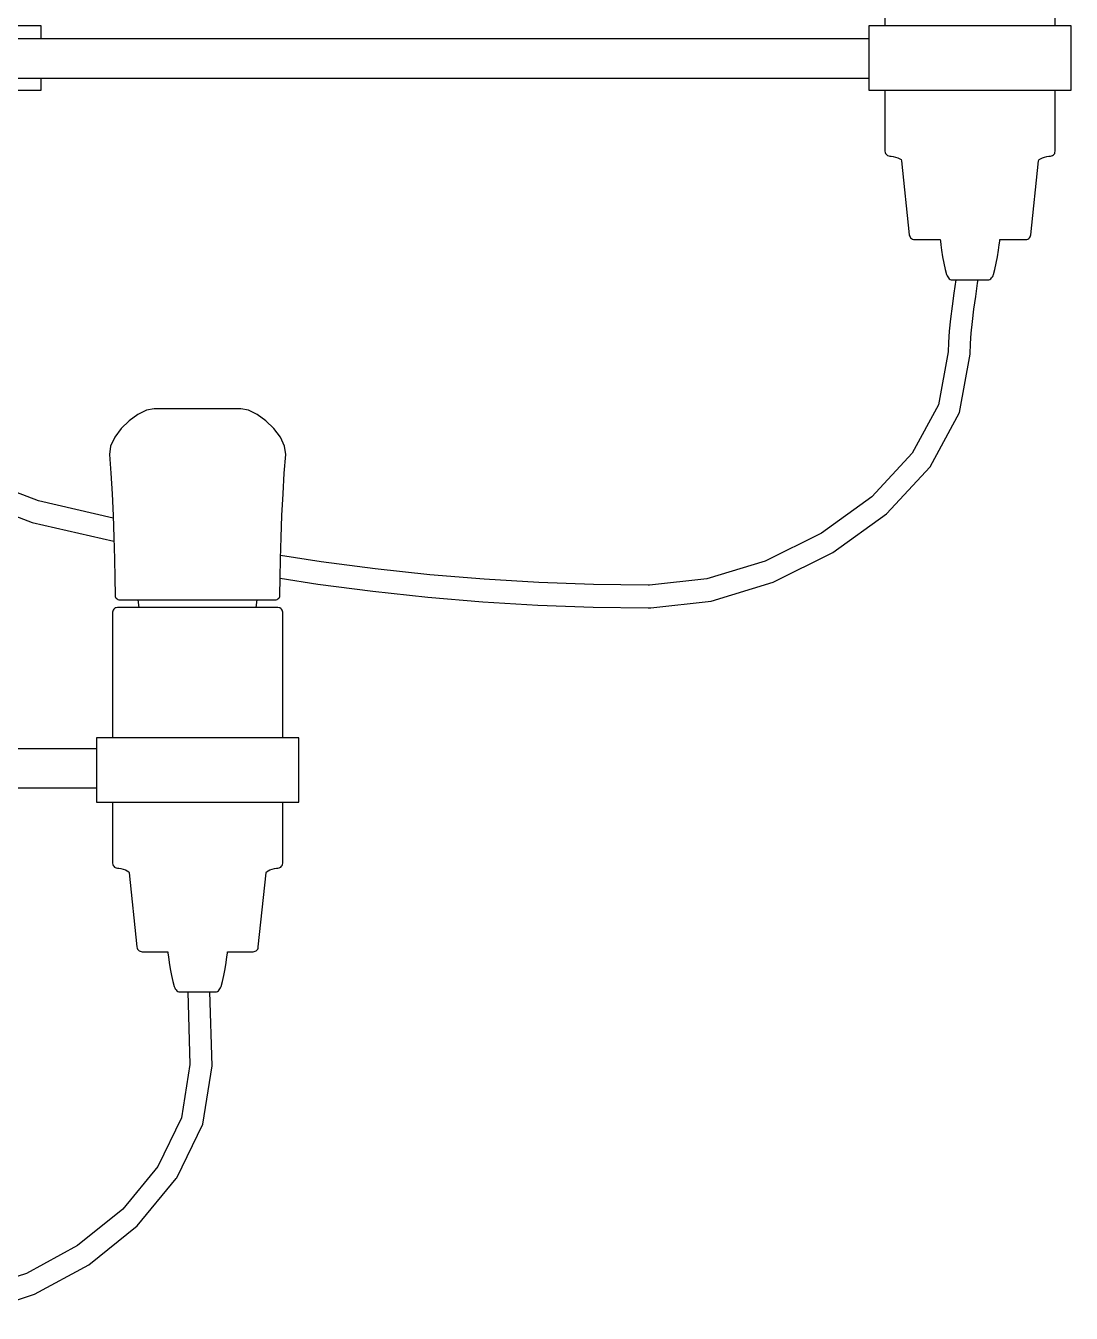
# Model space of a CAD drawing. Header units: millimetres. Extents: x 112 to 8820, y -2365 to 5002.
# Drawn here: x 871.7 to 1016, y -536.1 to -358.5 of the extents above; entities that cross this region are included whole.
import ezdxf

# ---------------------------------------------------------------- set-up
doc = ezdxf.new("R2010")
doc.units = ezdxf.units.MM

# ---------------------------------------------------------------- blocks, each defined once
blk = doc.blocks.new('2097-30_EL-front')
for p, q in [((40.16, 32.288), (40.16, 30.556)), ((42.508, 30.556), (42.508, 32.288)), ((28.349, 30.556), (28.183, 30.556)), ((28.461, 30.556), (28.349, 30.556)), ((28.515, 30.556), (28.461, 30.556)), ((28.515, 30.376), (28.515, 30.556)), ((39.946, 30.556), (39.938, 30.556)), ((39.938, 30.556), (39.938, 30.376)), ((40.014, 30.556), (39.946, 30.556)), ((40.14, 30.556), (40.014, 30.556)), ((40.318, 30.556), (40.14, 30.556)), ((40.541, 30.556), (40.318, 30.556)), ((40.798, 30.556), (40.541, 30.556)), ((41.079, 30.556), (40.798, 30.556)), ((41.371, 30.556), (41.079, 30.556)), ((41.661, 30.556), (41.371, 30.556)), ((41.937, 30.556), (41.661, 30.556)), ((42.187, 30.556), (41.937, 30.556)), ((42.399, 30.556), (42.187, 30.556)), ((42.565, 30.556), (42.399, 30.556)), ((42.677, 30.556), (42.565, 30.556)), ((42.73, 30.556), (42.677, 30.556)), ((42.73, 29.669), (42.73, 30.556)), ((28.515, 30.376), (15.285, 30.376)), ((39.938, 30.376), (28.515, 30.376)), ((39.938, 30.376), (39.938, 29.669)), ((15.285, 29.835), (28.515, 29.835)), ((28.183, 29.669), (28.349, 29.669)), ((28.349, 29.669), (28.461, 29.669)), ((28.461, 29.669), (28.515, 29.669)), ((28.515, 29.669), (28.515, 29.835)), ((28.515, 29.835), (39.938, 29.835)), ((39.938, 29.669), (39.946, 29.669)), ((39.946, 29.669), (40.014, 29.669)), ((40.014, 29.669), (40.14, 29.669)), ((40.14, 29.669), (40.318, 29.669)), ((40.16, 29.669), (40.16, 28.824)), ((40.318, 29.669), (40.541, 29.669)), ((40.541, 29.669), (40.798, 29.669)), ((40.798, 29.669), (41.079, 29.669)), ((41.079, 29.669), (41.371, 29.669)), ((41.371, 29.669), (41.661, 29.669)), ((41.661, 29.669), (41.937, 29.669)), ((41.937, 29.669), (42.187, 29.669)), ((42.187, 29.669), (42.399, 29.669)), ((42.399, 29.669), (42.565, 29.669)), ((42.508, 28.824), (42.508, 29.669)), ((42.565, 29.669), (42.677, 29.669)), ((42.677, 29.669), (42.73, 29.669)), ((40.16, 28.824), (40.162, 28.809)), ((40.162, 28.809), (40.167, 28.795)), ((40.167, 28.795), (40.175, 28.783)), ((40.175, 28.783), (40.185, 28.773)), ((42.484, 28.773), (42.494, 28.783)), ((42.494, 28.783), (42.502, 28.795)), ((42.502, 28.795), (42.506, 28.809)), ((42.506, 28.809), (42.508, 28.824)), ((40.185, 28.773), (40.197, 28.765)), ((40.197, 28.765), (40.211, 28.76)), ((40.211, 28.76), (40.226, 28.759)), ((40.226, 28.759), (40.247, 28.757)), ((40.247, 28.757), (40.275, 28.752)), ((40.275, 28.752), (40.306, 28.745)), ((40.306, 28.745), (40.336, 28.735)), ((40.336, 28.735), (40.363, 28.722)), ((40.363, 28.722), (40.382, 28.709)), ((40.382, 28.709), (40.39, 28.693)), ((40.39, 28.693), (40.496, 27.671)), ((42.172, 27.671), (42.278, 28.693)), ((42.278, 28.693), (42.286, 28.709)), ((42.286, 28.709), (42.305, 28.722)), ((42.305, 28.722), (42.332, 28.735)), ((42.332, 28.735), (42.363, 28.745)), ((42.363, 28.745), (42.393, 28.752)), ((42.393, 28.752), (42.421, 28.757)), ((42.421, 28.757), (42.443, 28.759)), ((42.443, 28.759), (42.458, 28.76)), ((42.458, 28.76), (42.471, 28.765)), ((42.471, 28.765), (42.484, 28.773)), ((40.496, 27.671), (40.499, 27.656)), ((40.499, 27.656), (40.506, 27.642)), ((40.506, 27.642), (40.514, 27.63)), ((40.514, 27.63), (40.525, 27.62)), ((40.525, 27.62), (40.538, 27.612)), ((40.538, 27.612), (40.553, 27.607)), ((40.553, 27.607), (40.568, 27.606)), ((40.568, 27.606), (40.573, 27.606)), ((40.573, 27.606), (40.61, 27.606)), ((40.61, 27.606), (40.679, 27.606)), ((40.679, 27.606), (40.777, 27.606)), ((40.777, 27.606), (40.899, 27.606)), ((40.899, 27.606), (40.921, 27.606)), ((40.921, 27.606), (40.924, 27.586)), ((40.924, 27.586), (40.931, 27.534)), ((40.931, 27.534), (40.942, 27.459)), ((41.727, 27.459), (41.737, 27.534)), ((41.737, 27.534), (41.744, 27.586)), ((41.744, 27.586), (41.747, 27.606)), ((41.747, 27.606), (41.802, 27.606)), ((41.802, 27.606), (41.918, 27.606)), ((41.918, 27.606), (42.009, 27.606)), ((42.009, 27.606), (42.071, 27.606)), ((42.071, 27.606), (42.1, 27.606)), ((42.1, 27.606), (42.116, 27.607)), ((42.116, 27.607), (42.13, 27.612)), ((42.13, 27.612), (42.143, 27.62)), ((42.143, 27.62), (42.154, 27.63)), ((42.154, 27.63), (42.163, 27.642)), ((42.163, 27.642), (42.169, 27.656)), ((42.169, 27.656), (42.172, 27.671)), ((40.942, 27.459), (40.955, 27.37)), ((40.955, 27.37), (40.972, 27.279)), ((41.696, 27.279), (41.713, 27.37)), ((41.713, 27.37), (41.727, 27.459)), ((40.972, 27.279), (40.99, 27.193)), ((40.99, 27.193), (41.01, 27.124)), ((41.658, 27.124), (41.678, 27.193)), ((41.678, 27.193), (41.696, 27.279)), ((41.01, 27.124), (41.017, 27.107)), ((41.017, 27.107), (41.026, 27.091)), ((41.026, 27.091), (41.036, 27.077)), ((41.036, 27.077), (41.048, 27.066)), ((41.048, 27.066), (41.061, 27.057)), ((41.061, 27.057), (41.075, 27.051)), ((41.075, 27.051), (41.09, 27.049)), ((41.09, 27.049), (41.091, 27.049)), ((41.091, 27.049), (41.103, 27.049)), ((41.103, 27.049), (41.125, 27.049)), ((41.137, 27.051), (41.11, 26.867)), ((41.125, 27.049), (41.156, 27.049)), ((41.156, 27.049), (41.195, 27.049)), ((41.195, 27.049), (41.24, 27.049)), ((41.24, 27.049), (41.289, 27.049)), ((41.289, 27.049), (41.341, 27.049)), ((41.341, 27.049), (41.391, 27.049)), ((41.391, 27.049), (41.44, 27.049)), ((41.412, 26.822), (41.439, 27.005)), ((41.439, 27.005), (41.446, 27.049)), ((41.44, 27.049), (41.483, 27.049)), ((41.483, 27.049), (41.521, 27.049)), ((41.521, 27.049), (41.55, 27.049)), ((41.55, 27.049), (41.569, 27.049)), ((41.569, 27.049), (41.579, 27.049)), ((41.579, 27.049), (41.594, 27.051)), ((41.594, 27.051), (41.608, 27.057)), ((41.608, 27.057), (41.621, 27.066)), ((41.621, 27.066), (41.632, 27.077)), ((41.632, 27.077), (41.643, 27.091)), ((41.643, 27.091), (41.651, 27.107)), ((41.651, 27.107), (41.658, 27.124)), ((41.11, 26.867), (41.085, 26.686)), ((41.388, 26.645), (41.412, 26.822)), ((41.085, 26.686), (41.064, 26.511)), ((41.367, 26.476), (41.388, 26.645)), ((41.064, 26.511), (41.047, 26.344)), ((41.351, 26.317), (41.367, 26.476)), ((41.047, 26.344), (41.036, 26.187)), ((41.341, 26.171), (41.351, 26.317)), ((41.036, 26.187), (41.032, 26.058)), ((41.337, 26.025), (41.341, 26.171)), ((41.032, 26.058), (40.899, 25.325)), ((41.19, 25.219), (41.337, 26.025)), ((29.968, 25.252), (29.851, 25.194)), ((30.073, 25.273), (29.968, 25.252)), ((30.076, 25.273), (30.073, 25.273)), ((30.67, 25.273), (30.076, 25.273)), ((31.002, 25.273), (30.67, 25.273)), ((31.116, 25.273), (31.002, 25.273)), ((31.202, 25.273), (31.116, 25.273)), ((31.254, 25.273), (31.202, 25.273)), ((31.27, 25.273), (31.254, 25.273)), ((31.375, 25.252), (31.27, 25.273)), ((31.494, 25.194), (31.375, 25.252)), ((40.899, 25.325), (40.534, 24.658)), ((29.731, 25.107), (29.62, 24.999)), ((29.851, 25.194), (29.731, 25.107)), ((31.614, 25.107), (31.494, 25.194)), ((31.725, 24.999), (31.614, 25.107)), ((40.782, 24.473), (41.19, 25.219)), ((29.53, 24.88), (29.472, 24.757)), ((29.62, 24.999), (29.53, 24.88)), ((31.816, 24.88), (31.725, 24.999)), ((31.875, 24.757), (31.816, 24.88)), ((28.48, 24.001), (26.632, 24.699)), ((29.472, 24.757), (29.456, 24.64)), ((31.89, 24.64), (31.875, 24.757)), ((29.456, 24.64), (29.476, 24.384)), ((31.87, 24.384), (31.89, 24.64)), ((40.534, 24.658), (39.979, 24.059)), ((26.479, 24.425), (28.393, 23.703)), ((29.476, 24.384), (29.493, 24.099)), ((31.853, 24.099), (31.87, 24.384)), ((40.181, 23.824), (40.782, 24.473)), ((29.509, 23.765), (28.48, 24.001)), ((29.493, 24.099), (29.508, 23.799)), ((31.838, 23.799), (31.853, 24.099)), ((39.979, 24.059), (39.285, 23.556)), ((39.442, 23.288), (40.181, 23.824)), ((28.393, 23.703), (29.52, 23.444)), ((29.508, 23.799), (29.519, 23.496)), ((31.827, 23.496), (31.838, 23.799)), ((29.519, 23.496), (29.527, 23.203)), ((31.818, 23.203), (31.827, 23.496)), ((39.285, 23.556), (38.507, 23.17)), ((38.618, 22.88), (39.442, 23.288)), ((29.527, 23.203), (29.533, 22.933)), ((31.813, 22.933), (31.818, 23.203)), ((32.377, 23.161), (31.82, 23.248)), ((33.126, 23.063), (32.377, 23.161)), ((38.507, 23.17), (37.7, 22.925)), ((29.533, 22.933), (29.536, 22.699)), ((31.81, 22.699), (31.813, 22.933)), ((31.813, 22.935), (32.335, 22.854)), ((33.877, 22.982), (33.126, 23.063)), ((34.63, 22.92), (33.877, 22.982)), ((35.383, 22.875), (34.63, 22.92)), ((37.7, 22.925), (36.912, 22.839)), ((32.335, 22.854), (33.091, 22.754)), ((33.091, 22.754), (33.849, 22.673)), ((36.138, 22.848), (35.383, 22.875)), ((36.894, 22.839), (36.138, 22.848)), ((36.912, 22.839), (36.894, 22.839)), ((37.76, 22.619), (38.618, 22.88)), ((29.536, 22.699), (29.538, 22.684)), ((29.538, 22.684), (29.543, 22.67)), ((29.543, 22.67), (29.552, 22.658)), ((29.552, 22.658), (29.562, 22.648)), ((29.562, 22.648), (29.575, 22.641)), ((29.575, 22.641), (29.589, 22.636)), ((29.589, 22.636), (29.605, 22.635)), ((29.605, 22.635), (29.611, 22.635)), ((29.611, 22.635), (29.683, 22.635)), ((29.683, 22.635), (29.817, 22.635)), ((29.817, 22.635), (29.85, 22.635)), ((29.85, 22.635), (29.864, 22.53)), ((29.85, 22.635), (31.619, 22.635)), ((31.48, 22.53), (31.495, 22.635)), ((31.619, 22.635), (31.713, 22.635)), ((31.713, 22.635), (31.741, 22.635)), ((31.741, 22.635), (31.756, 22.636)), ((31.756, 22.636), (31.771, 22.641)), ((31.771, 22.641), (31.783, 22.648)), ((31.783, 22.648), (31.794, 22.658)), ((31.794, 22.658), (31.802, 22.67)), ((31.802, 22.67), (31.808, 22.684)), ((31.808, 22.684), (31.81, 22.699)), ((33.849, 22.673), (34.608, 22.61)), ((34.608, 22.61), (35.369, 22.564)), ((35.369, 22.564), (36.131, 22.537)), ((36.928, 22.528), (37.76, 22.619)), ((29.503, 22.48), (29.501, 22.465)), ((29.501, 22.465), (29.501, 20.732)), ((29.508, 22.493), (29.503, 22.48)), ((29.516, 22.506), (29.508, 22.493)), ((29.526, 22.516), (29.516, 22.506)), ((29.538, 22.524), (29.526, 22.516)), ((29.552, 22.528), (29.538, 22.524)), ((29.567, 22.53), (29.552, 22.528)), ((29.571, 22.53), (29.567, 22.53)), ((29.624, 22.53), (29.571, 22.53)), ((29.723, 22.53), (29.624, 22.53)), ((29.864, 22.53), (29.723, 22.53)), ((30.04, 22.53), (29.864, 22.53)), ((30.243, 22.53), (30.04, 22.53)), ((30.466, 22.53), (30.243, 22.53)), ((30.698, 22.53), (30.466, 22.53)), ((30.928, 22.53), (30.698, 22.53)), ((31.148, 22.53), (30.928, 22.53)), ((31.347, 22.53), (31.148, 22.53)), ((31.516, 22.53), (31.347, 22.53)), ((31.649, 22.53), (31.516, 22.53)), ((31.739, 22.53), (31.649, 22.53)), ((31.783, 22.53), (31.739, 22.53)), ((31.798, 22.528), (31.783, 22.53)), ((31.811, 22.524), (31.798, 22.528)), ((31.824, 22.516), (31.811, 22.524)), ((31.834, 22.506), (31.824, 22.516)), ((31.841, 22.493), (31.834, 22.506)), ((31.846, 22.48), (31.841, 22.493)), ((31.848, 22.465), (31.846, 22.48)), ((31.848, 20.732), (31.848, 22.465)), ((36.131, 22.537), (36.892, 22.528)), ((36.892, 22.528), (36.928, 22.528)), ((29.285, 20.732), (29.279, 20.732)), ((29.279, 20.732), (29.279, 20.041)), ((29.352, 20.732), (29.285, 20.732)), ((29.476, 20.732), (29.352, 20.732)), ((29.653, 20.732), (29.476, 20.732)), ((29.875, 20.732), (29.653, 20.732)), ((30.131, 20.732), (29.875, 20.732)), ((30.412, 20.732), (30.131, 20.732)), ((30.704, 20.732), (30.412, 20.732)), ((30.994, 20.732), (30.704, 20.732)), ((31.271, 20.732), (30.994, 20.732)), ((31.521, 20.732), (31.271, 20.732)), ((31.566, 20.732), (31.521, 20.732)), ((31.902, 20.732), (31.566, 20.732)), ((32.015, 20.732), (31.902, 20.732)), ((32.07, 20.732), (32.015, 20.732)), ((32.07, 19.845), (32.07, 20.732)), ((29.279, 20.582), (27.55, 20.582)), ((27.55, 20.041), (29.279, 20.041)), ((29.279, 20.041), (29.279, 19.845)), ((29.279, 19.845), (29.285, 19.845)), ((29.285, 19.845), (29.352, 19.845)), ((29.352, 19.845), (29.476, 19.845)), ((29.476, 19.845), (29.653, 19.845)), ((29.501, 19.845), (29.501, 19.001)), ((29.653, 19.845), (29.875, 19.845)), ((29.875, 19.845), (30.131, 19.845)), ((30.131, 19.845), (30.412, 19.845)), ((30.412, 19.845), (30.704, 19.845)), ((30.704, 19.845), (30.943, 19.845)), ((30.943, 19.845), (31.176, 19.845)), ((31.176, 19.845), (31.386, 19.845)), ((31.386, 19.845), (31.566, 19.845)), ((31.566, 19.845), (31.706, 19.845)), ((31.706, 19.845), (31.802, 19.845)), ((31.802, 19.845), (31.848, 19.845)), ((31.848, 19.001), (31.848, 19.845)), ((31.848, 19.845), (31.873, 19.845)), ((31.873, 19.845), (31.997, 19.845)), ((31.997, 19.845), (32.064, 19.845)), ((32.064, 19.845), (32.07, 19.845)), ((29.501, 19.001), (29.503, 18.986)), ((29.503, 18.986), (29.508, 18.972)), ((29.508, 18.972), (29.516, 18.96)), ((29.516, 18.96), (29.526, 18.949)), ((29.526, 18.949), (29.538, 18.942)), ((29.538, 18.942), (29.552, 18.937)), ((29.552, 18.937), (29.567, 18.935)), ((29.567, 18.935), (29.588, 18.933)), ((29.588, 18.933), (29.616, 18.929)), ((29.616, 18.929), (29.647, 18.921)), ((29.647, 18.921), (29.677, 18.911)), ((29.677, 18.911), (29.704, 18.899)), ((29.704, 18.899), (29.723, 18.885)), ((29.723, 18.885), (29.731, 18.87)), ((29.731, 18.87), (29.837, 17.848)), ((31.512, 17.848), (31.618, 18.87)), ((31.618, 18.87), (31.626, 18.885)), ((31.626, 18.885), (31.646, 18.899)), ((31.646, 18.899), (31.672, 18.911)), ((31.672, 18.911), (31.703, 18.921)), ((31.703, 18.921), (31.733, 18.929)), ((31.733, 18.929), (31.761, 18.933)), ((31.761, 18.933), (31.783, 18.935)), ((31.783, 18.935), (31.798, 18.937)), ((31.798, 18.937), (31.811, 18.942)), ((31.811, 18.942), (31.824, 18.949)), ((31.824, 18.949), (31.834, 18.96)), ((31.834, 18.96), (31.841, 18.972)), ((31.841, 18.972), (31.846, 18.986)), ((31.846, 18.986), (31.848, 19.001)), ((29.837, 17.848), (29.84, 17.832)), ((29.84, 17.832), (29.846, 17.818)), ((29.846, 17.818), (29.855, 17.806)), ((29.855, 17.806), (29.866, 17.796)), ((29.866, 17.796), (29.879, 17.789)), ((29.879, 17.789), (29.894, 17.784)), ((29.894, 17.784), (29.909, 17.782)), ((29.909, 17.782), (30.262, 17.782)), ((30.262, 17.782), (30.265, 17.763)), ((30.265, 17.763), (30.272, 17.71)), ((31.078, 17.71), (31.085, 17.763)), ((31.085, 17.763), (31.087, 17.782)), ((31.087, 17.782), (31.113, 17.782)), ((31.113, 17.782), (31.235, 17.782)), ((31.235, 17.782), (31.271, 17.782)), ((31.271, 17.782), (31.348, 17.782)), ((31.348, 17.782), (31.41, 17.782)), ((31.41, 17.782), (31.44, 17.782)), ((31.44, 17.782), (31.456, 17.784)), ((31.456, 17.784), (31.47, 17.789)), ((31.47, 17.789), (31.483, 17.796)), ((31.483, 17.796), (31.494, 17.806)), ((31.494, 17.806), (31.503, 17.818)), ((31.503, 17.818), (31.509, 17.832)), ((31.509, 17.832), (31.512, 17.848)), ((30.272, 17.71), (30.282, 17.635)), ((30.282, 17.635), (30.296, 17.547)), ((31.053, 17.547), (31.067, 17.635)), ((31.067, 17.635), (31.078, 17.71)), ((30.296, 17.547), (30.312, 17.455)), ((30.312, 17.455), (30.331, 17.37)), ((31.018, 17.37), (31.037, 17.455)), ((31.037, 17.455), (31.053, 17.547)), ((30.331, 17.37), (30.35, 17.301)), ((30.35, 17.301), (30.358, 17.284)), ((30.358, 17.284), (30.366, 17.268)), ((30.366, 17.268), (30.377, 17.254)), ((30.377, 17.254), (30.388, 17.242)), ((30.388, 17.242), (30.401, 17.233)), ((30.401, 17.233), (30.415, 17.228)), ((30.934, 17.228), (30.948, 17.233)), ((30.948, 17.233), (30.961, 17.242)), ((30.961, 17.242), (30.973, 17.254)), ((30.973, 17.254), (30.983, 17.268)), ((30.983, 17.268), (30.992, 17.284)), ((30.992, 17.284), (30.999, 17.301)), ((30.999, 17.301), (31.018, 17.37)), ((30.415, 17.228), (30.43, 17.226)), ((30.43, 17.226), (30.431, 17.226)), ((30.431, 17.226), (30.443, 17.226)), ((30.443, 17.226), (30.465, 17.226)), ((30.465, 17.226), (30.496, 17.226)), ((30.496, 17.226), (30.535, 17.226)), ((30.535, 17.226), (30.58, 17.226)), ((30.539, 17.226), (30.569, 16.225)), ((30.58, 17.226), (30.629, 17.226)), ((30.629, 17.226), (30.68, 17.226)), ((30.68, 17.226), (30.731, 17.226)), ((30.731, 17.226), (30.779, 17.226)), ((30.779, 17.226), (30.823, 17.226)), ((30.823, 17.226), (30.86, 17.226)), ((30.875, 16.207), (30.845, 17.226)), ((30.86, 17.226), (30.889, 17.226)), ((30.889, 17.226), (30.909, 17.226)), ((30.909, 17.226), (30.919, 17.226)), ((30.919, 17.226), (30.934, 17.228)), ((30.569, 16.225), (30.451, 15.489)), ((30.746, 15.403), (30.875, 16.207)), ((30.451, 15.489), (30.125, 14.817)), ((30.388, 14.664), (30.746, 15.403)), ((30.125, 14.817), (29.641, 14.23)), ((29.841, 14.002), (30.378, 14.651)), ((30.378, 14.651), (30.388, 14.664)), ((29.641, 14.23), (29.018, 13.728)), ((29.175, 13.464), (29.841, 14.002)), ((29.018, 13.728), (28.311, 13.344)), ((28.311, 13.344), (27.568, 13.099)), ((28.423, 13.055), (29.175, 13.464)), ((27.628, 12.794), (28.423, 13.055))]:
    blk.add_line(p, q)

msp = doc.modelspace()

# ---------------------------------------------------------------- block references
at = {"color": 0, "xscale": 10, "yscale": 10, "zscale": 10}
msp.add_blockref('2097-30_EL-front', (588.69, -664.02), dxfattribs=at)

doc.saveas('drawing.dxf')
